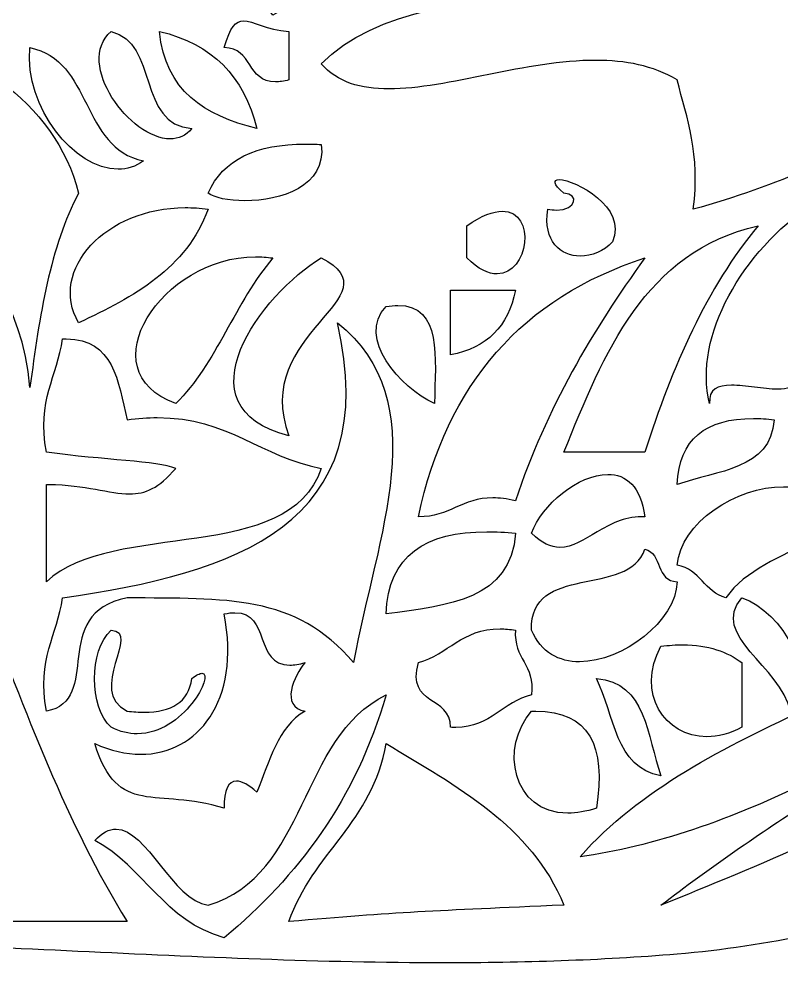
# Model space of a CAD drawing. Header units: centimetres. Extents: x -15.5 to 10, y -11.2 to 14.2.
# Drawn here: x -2.694 to -1.553, y -11.233 to -9.812 of the extents above; entities that cross this region are included whole.
import ezdxf

# ---------------------------------------------------------------- set-up
doc = ezdxf.new("R2010")
doc.units = ezdxf.units.CM
doc.header["$MEASUREMENT"] = 0
doc.layers.add('Capa 1', color=7, linetype='Continuous')

msp = doc.modelspace()

# ---------------------------------------------------------------- linework, layer by layer
at = {"layer": 'Capa 1', "color": 250}
for points, knots in [([(-3.66803, -11.23293), (-3.81137, -11.13662), (-4.10283, -11.0735), (-4.35899, -11.0735), (-4.35899, -11.0735), (-4.42449, -11.0735), (-4.48775, -11.07767), (-4.5456, -11.08642), (-4.5456, -11.08642), (-4.5456, -11.08642), (-4.5456, -11.00531), (-4.5456, -11.00531), (-4.5456, -11.00531), (-4.42326, -11.02715), (-4.2836, -11.05925), (-4.15656, -11.05925), (-4.15656, -11.05925), (-4.10374, -11.05925), (-4.05313, -11.05372), (-4.00681, -11.03957), (-4.00681, -11.03957), (-4.16079, -11.02115), (-4.36717, -10.79795), (-4.50306, -10.79795), (-4.50306, -10.79795), (-4.51815, -10.79795), (-4.53241, -10.80074), (-4.5456, -10.80688), (-4.5456, -10.80688), (-4.5456, -10.80688), (-4.5456, -10.73837), (-4.5456, -10.73837), (-4.5456, -10.73837), (-4.43123, -10.64425), (-4.27368, -10.57581), (-4.22429, -10.43505), (-4.22429, -10.43505), (-4.26398, -10.41917), (-4.30557, -10.41187), (-4.34748, -10.41187), (-4.34748, -10.41187), (-4.41448, -10.41187), (-4.48239, -10.43036), (-4.5456, -10.46123), (-4.5456, -10.46123), (-4.5456, -10.46123), (-4.5456, -10.36167), (-4.5456, -10.36167), (-4.5456, -10.36167), (-4.49353, -10.39413), (-4.43363, -10.4099), (-4.36939, -10.41092), (-4.36939, -10.41092), (-4.36727, -10.41095), (-4.36516, -10.41095), (-4.36308, -10.41095), (-4.36308, -10.41095), (-4.14188, -10.41099), (-4.01616, -10.22917), (-3.99633, -10.04738), (-3.99633, -10.04738), (-3.976, -9.86577), (-4.06173, -9.68384), (-4.26303, -9.68384), (-4.26303, -9.68384), (-4.27382, -9.68384), (-4.28525, -9.68448), (-4.29668, -9.68543), (-4.29668, -9.68543), (-4.38953, -9.69432), (-4.46341, -9.78502), (-4.5456, -9.86838), (-4.5456, -9.86838), (-4.5456, -9.86838), (-4.5456, -9.78601), (-4.5456, -9.78601), (-4.5456, -9.78601), (-4.54239, -9.77761), (-4.54003, -9.76833), (-4.53862, -9.75814), (-4.53862, -9.75814), (-4.54084, -9.75676), (-4.54317, -9.75553), (-4.5456, -9.75443), (-4.5456, -9.75443), (-4.5456, -9.75443), (-4.5456, -9.67587), (-4.5456, -9.67587), (-4.5456, -9.67587), (-4.49974, -9.65823), (-4.47685, -9.61766), (-4.46591, -9.56478), (-4.46591, -9.56478), (-4.47318, -9.56651), (-4.47946, -9.56729), (-4.48496, -9.56729), (-4.48496, -9.56729), (-4.50792, -9.56728), (-4.51735, -9.55395), (-4.52655, -9.54065), (-4.52655, -9.54065), (-4.53212, -9.53285), (-4.5376, -9.52509), (-4.5456, -9.51994), (-4.5456, -9.51994), (-4.5456, -9.51994), (-4.5456, -9.41965), (-4.5456, -9.41965), (-4.5456, -9.41965), (-4.42749, -9.28337), (-4.33852, -9.11538), (-4.27255, -8.93645), (-4.27255, -8.93645), (-4.26352, -8.91197), (-4.25389, -8.88646), (-4.24454, -8.86056), (-4.24454, -8.86056), (-4.24454, -8.86056), (-4.21272, -8.86056), (-4.21272, -8.86056), (-4.21272, -8.86056), (-4.22475, -8.88565), (-4.23015, -8.9174), (-4.22429, -8.96058), (-4.22429, -8.96058), (-4.19786, -8.96986), (-4.1821, -8.97402), (-4.17039, -8.97402), (-4.17039, -8.97402), (-4.14841, -8.97402), (-4.14058, -8.95941), (-4.10333, -8.93645), (-4.10333, -8.93645), (-4.10491, -8.90198), (-4.11578, -8.87669), (-4.13578, -8.86056), (-4.13578, -8.86056), (-4.13578, -8.86056), (-4.03083, -8.86056), (-4.03083, -8.86056), (-4.03083, -8.86056), (-4.03086, -8.86162), (-4.03094, -8.86268), (-4.03094, -8.86374), (-4.03094, -8.86374), (-4.02451, -8.86466), (-4.01838, -8.86508), (-4.01245, -8.86508), (-4.01245, -8.86508), (-4.00119, -8.86508), (-3.99083, -8.86349), (-3.98127, -8.86056), (-3.98127, -8.86056), (-3.98127, -8.86056), (-3.8574, -8.86056), (-3.8574, -8.86056), (-3.8574, -8.86056), (-3.92083, -9.01709), (-3.88132, -9.27663), (-4.03094, -9.34729), (-4.03094, -9.34729), (-3.76946, -9.31007), (-3.64232, -9.13901), (-3.62217, -8.86056), (-3.62217, -8.86056), (-3.62217, -8.86056), (-3.58202, -8.86056), (-3.58202, -8.86056), (-3.58202, -8.86056), (-3.59416, -8.95553), (-3.60616, -9.0498), (-3.6439, -9.10536), (-3.6439, -9.10536), (-3.5005, -9.0783), (-3.42096, -8.98739), (-3.37725, -8.86056), (-3.37725, -8.86056), (-3.37725, -8.86056), (-3.34126, -8.86056), (-3.34126, -8.86056), (-3.34126, -8.86056), (-3.35459, -8.92145), (-3.37161, -8.9761), (-3.4023, -9.00884), (-3.4023, -9.00884), (-3.30027, -8.98421), (-3.22319, -8.93479), (-3.17087, -8.86056), (-3.17087, -8.86056), (-3.17087, -8.86056), (-3.08956, -8.86056), (-3.08956, -8.86056), (-3.08956, -8.86056), (-3.09369, -8.91468), (-3.09482, -8.96573), (-3.06384, -8.98471), (-3.06384, -8.98471), (-3.05364, -8.96869), (-3.03805, -8.91394), (-3.03364, -8.86056), (-3.03364, -8.86056), (-3.03364, -8.86056), (-2.9646, -8.86056), (-2.9646, -8.86056), (-2.9646, -8.86056), (-2.9657, -8.92735), (-2.97392, -8.99395), (-2.99113, -9.0571), (-2.99113, -9.0571), (-2.97173, -9.06073), (-2.95441, -9.06232), (-2.93864, -9.06232), (-2.93864, -9.06232), (-2.8497, -9.06232), (-2.8121, -9.01113), (-2.74952, -8.98471), (-2.74952, -8.98471), (-2.75904, -8.94294), (-2.76899, -8.90159), (-2.77926, -8.86056), (-2.77926, -8.86056), (-2.77926, -8.86056), (-2.64477, -8.86056), (-2.64477, -8.86056), (-2.64477, -8.86056), (-2.61246, -8.90159), (-2.56247, -8.92015), (-2.51153, -8.92015), (-2.51153, -8.92015), (-2.4567, -8.92015), (-2.40076, -8.89867), (-2.36453, -8.86056), (-2.36453, -8.86056), (-2.36453, -8.86056), (-2.26624, -8.86056), (-2.26624, -8.86056), (-2.26624, -8.86056), (-2.26769, -8.91959), (-2.2727, -8.98217), (-2.2177, -8.98471), (-2.2177, -8.98471), (-2.21791, -8.94015), (-2.21143, -8.88868), (-2.22808, -8.86056), (-2.22808, -8.86056), (-2.22808, -8.86056), (-2.19773, -8.86056), (-2.19773, -8.86056), (-2.19773, -8.86056), (-2.15836, -8.92615), (-2.10259, -8.96813), (-2.03059, -8.96813), (-2.03059, -8.96813), (-2.01326, -8.96813), (-1.995, -8.96569), (-1.97577, -8.96058), (-1.97577, -8.96058), (-2.0006, -8.92869), (-2.02202, -8.89528), (-2.04019, -8.86056), (-2.04019, -8.86056), (-2.04019, -8.86056), (-2.00705, -8.86056), (-2.00705, -8.86056), (-2.00705, -8.86056), (-1.9545, -8.97388), (-1.86747, -9.06006), (-1.76668, -9.0601), (-1.76668, -9.0601), (-1.75598, -9.0601), (-1.74512, -9.05911), (-1.73415, -9.0571), (-1.73415, -9.0571), (-1.77623, -9.00947), (-1.79388, -8.9374), (-1.80682, -8.86056), (-1.80682, -8.86056), (-1.80682, -8.86056), (-1.76978, -8.86056), (-1.76978, -8.86056), (-1.76978, -8.86056), (-1.75747, -9.04027), (-1.66328, -9.19556), (-1.50936, -9.26372), (-1.50936, -9.26372), (-1.50936, -9.26372), (-1.50936, -9.29014), (-1.50936, -9.29014), (-1.50936, -9.29014), (-1.6897, -9.1889), (-1.88592, -9.00722), (-2.12447, -9.00722), (-2.12447, -9.00722), (-2.19216, -9.00722), (-2.26325, -9.02186), (-2.33835, -9.0571), (-2.33835, -9.0571), (-2.17579, -9.31078), (-2.45805, -9.62161), (-2.31422, -9.80672), (-2.31422, -9.80672), (-2.20531, -9.73655), (-2.07419, -9.8064), (-2.00022, -9.73401), (-2.00022, -9.73401), (-1.9799, -9.59018), (-2.10309, -9.6432), (-2.145, -9.61304), (-2.145, -9.61304), (-2.14119, -9.61315), (-2.13731, -9.61322), (-2.13339, -9.61322), (-2.13339, -9.61322), (-2.06558, -9.61322), (-1.98537, -9.59551), (-1.90401, -9.5778), (-1.90401, -9.5778), (-1.8229, -9.56019), (-1.74075, -9.54256), (-1.6685, -9.54256), (-1.6685, -9.54256), (-1.60546, -9.54256), (-1.55, -9.55596), (-1.50936, -9.59452), (-1.50936, -9.59452), (-1.50936, -9.59452), (-1.50936, -9.63946), (-1.50936, -9.63946), (-1.50936, -9.63946), (-1.64874, -9.82411), (-2.08132, -9.71556), (-2.24183, -9.87911), (-2.24183, -9.87911), (-2.21777, -9.90719), (-2.18257, -9.91675), (-2.14083, -9.91675), (-2.14083, -9.91675), (-2.09666, -9.91675), (-2.04516, -9.90606), (-1.99164, -9.8953), (-1.99164, -9.8953), (-1.93862, -9.8845), (-1.88338, -9.87403), (-1.83131, -9.87403), (-1.83131, -9.87403), (-1.78749, -9.87403), (-1.7459, -9.88165), (-1.71002, -9.90324), (-1.71002, -9.90324), (-1.69542, -9.96134), (-1.6751, -10.01341), (-1.68589, -10.09659), (-1.68589, -10.09659), (-1.62334, -10.0797), (-1.56616, -10.05761), (-1.50936, -10.035), (-1.50936, -10.035), (-1.50936, -10.035), (-1.50936, -10.08993), (-1.50936, -10.08993), (-1.50936, -10.08993), (-1.61099, -10.15826), (-1.68677, -10.28551), (-1.66144, -10.38679), (-1.66144, -10.38679), (-1.66331, -10.36488), (-1.64889, -10.35931), (-1.62888, -10.35931), (-1.62888, -10.35931), (-1.6184, -10.35931), (-1.60645, -10.36082), (-1.59445, -10.36234), (-1.59445, -10.36234), (-1.58246, -10.36382), (-1.5705, -10.36534), (-1.55999, -10.36534), (-1.55999, -10.36534), (-1.55271, -10.36534), (-1.54612, -10.3646), (-1.54079, -10.36266), (-1.54079, -10.36266), (-1.5379, -10.31016), (-1.52566, -10.26702), (-1.50936, -10.22793), (-1.50936, -10.22793), (-1.50936, -10.22793), (-1.50936, -10.51862), (-1.50936, -10.51862), (-1.50936, -10.51862), (-1.52213, -10.51336), (-1.53638, -10.51093), (-1.55127, -10.51093), (-1.55127, -10.51093), (-1.62112, -10.51093), (-1.70494, -10.56459), (-1.71002, -10.62841), (-1.71002, -10.62841), (-1.67541, -10.63444), (-1.66906, -10.66841), (-1.63731, -10.67698), (-1.63731, -10.67698), (-1.60789, -10.63461), (-1.55367, -10.61719), (-1.50936, -10.58978), (-1.50936, -10.58978), (-1.50936, -10.58978), (-1.50936, -10.65843), (-1.50936, -10.65843), (-1.50936, -10.65843), (-1.51783, -10.66665), (-1.52721, -10.67391), (-1.54079, -10.67698), (-1.54079, -10.67698), (-1.53846, -10.71018), (-1.52831, -10.73551), (-1.50936, -10.75202), (-1.50936, -10.75202), (-1.50936, -10.75202), (-1.50936, -10.83909), (-1.50936, -10.83909), (-1.50936, -10.83909), (-1.63875, -10.8998), (-1.76594, -10.96277), (-1.85512, -11.0637), (-1.85512, -11.0637), (-1.74741, -11.04969), (-1.62655, -11.00729), (-1.50936, -10.94929), (-1.50936, -10.94929), (-1.50936, -10.94929), (-1.50936, -10.97896), (-1.50936, -10.97896), (-1.50936, -10.97896), (-1.58668, -11.02895), (-1.66215, -11.08081), (-1.73415, -11.13609), (-1.73415, -11.13609), (-1.66229, -11.1072), (-1.58577, -11.07569), (-1.50936, -11.04144), (-1.50936, -11.04144), (-1.50936, -11.04144), (-1.50936, -11.17948), (-1.50936, -11.17948), (-1.50936, -11.17948), (-1.5755, -11.19264), (-1.64232, -11.20319), (-1.71002, -11.2088), (-1.71002, -11.2088), (-1.82464, -11.21825), (-1.94127, -11.22178), (-2.0585, -11.22178), (-2.0585, -11.22178), (-2.24095, -11.22178), (-2.42496, -11.21317), (-2.60569, -11.20467), (-2.60569, -11.20467), (-2.78652, -11.19599), (-2.96415, -11.18728), (-3.13366, -11.18728), (-3.13366, -11.18728), (-3.32429, -11.18728), (-3.50471, -11.19832), (-3.66803, -11.23293), (-3.66803, -11.23293), (-3.66803, -11.23293), (-3.66803, -11.23293), (-3.66803, -11.23293)], [0, 0, 0, 0, 0.008547, 0.008547, 0.008547, 0.008547, 0.017094, 0.017094, 0.017094, 0.017094, 0.025641, 0.025641, 0.025641, 0.025641, 0.034188, 0.034188, 0.034188, 0.034188, 0.042735, 0.042735, 0.042735, 0.042735, 0.0512821, 0.0512821, 0.0512821, 0.0512821, 0.0598291, 0.0598291, 0.0598291, 0.0598291, 0.0683761, 0.0683761, 0.0683761, 0.0683761, 0.0769231, 0.0769231, 0.0769231, 0.0769231, 0.0854701, 0.0854701, 0.0854701, 0.0854701, 0.0940171, 0.0940171, 0.0940171, 0.0940171, 0.1025641, 0.1025641, 0.1025641, 0.1025641, 0.1111111, 0.1111111, 0.1111111, 0.1111111, 0.1196581, 0.1196581, 0.1196581, 0.1196581, 0.1282051, 0.1282051, 0.1282051, 0.1282051, 0.1367521, 0.1367521, 0.1367521, 0.1367521, 0.1452991, 0.1452991, 0.1452991, 0.1452991, 0.1538462, 0.1538462, 0.1538462, 0.1538462, 0.1623932, 0.1623932, 0.1623932, 0.1623932, 0.1709402, 0.1709402, 0.1709402, 0.1709402, 0.1794872, 0.1794872, 0.1794872, 0.1794872, 0.1880342, 0.1880342, 0.1880342, 0.1880342, 0.1965812, 0.1965812, 0.1965812, 0.1965812, 0.2051282, 0.2051282, 0.2051282, 0.2051282, 0.2136752, 0.2136752, 0.2136752, 0.2136752, 0.2222222, 0.2222222, 0.2222222, 0.2222222, 0.2307692, 0.2307692, 0.2307692, 0.2307692, 0.2393162, 0.2393162, 0.2393162, 0.2393162, 0.2478632, 0.2478632, 0.2478632, 0.2478632, 0.2564103, 0.2564103, 0.2564103, 0.2564103, 0.2649573, 0.2649573, 0.2649573, 0.2649573, 0.2735043, 0.2735043, 0.2735043, 0.2735043, 0.2820513, 0.2820513, 0.2820513, 0.2820513, 0.2905983, 0.2905983, 0.2905983, 0.2905983, 0.2991453, 0.2991453, 0.2991453, 0.2991453, 0.3076923, 0.3076923, 0.3076923, 0.3076923, 0.3162393, 0.3162393, 0.3162393, 0.3162393, 0.3247863, 0.3247863, 0.3247863, 0.3247863, 0.3333333, 0.3333333, 0.3333333, 0.3333333, 0.3418803, 0.3418803, 0.3418803, 0.3418803, 0.3504274, 0.3504274, 0.3504274, 0.3504274, 0.3589744, 0.3589744, 0.3589744, 0.3589744, 0.3675214, 0.3675214, 0.3675214, 0.3675214, 0.3760684, 0.3760684, 0.3760684, 0.3760684, 0.3846154, 0.3846154, 0.3846154, 0.3846154, 0.3931624, 0.3931624, 0.3931624, 0.3931624, 0.4017094, 0.4017094, 0.4017094, 0.4017094, 0.4102564, 0.4102564, 0.4102564, 0.4102564, 0.4188034, 0.4188034, 0.4188034, 0.4188034, 0.4273504, 0.4273504, 0.4273504, 0.4273504, 0.4358974, 0.4358974, 0.4358974, 0.4358974, 0.4444444, 0.4444444, 0.4444444, 0.4444444, 0.4529915, 0.4529915, 0.4529915, 0.4529915, 0.4615385, 0.4615385, 0.4615385, 0.4615385, 0.4700855, 0.4700855, 0.4700855, 0.4700855, 0.4786325, 0.4786325, 0.4786325, 0.4786325, 0.4871795, 0.4871795, 0.4871795, 0.4871795, 0.4957265, 0.4957265, 0.4957265, 0.4957265, 0.5042735, 0.5042735, 0.5042735, 0.5042735, 0.5128205, 0.5128205, 0.5128205, 0.5128205, 0.5213675, 0.5213675, 0.5213675, 0.5213675, 0.5299145, 0.5299145, 0.5299145, 0.5299145, 0.5384615, 0.5384615, 0.5384615, 0.5384615, 0.5470085, 0.5470085, 0.5470085, 0.5470085, 0.5555556, 0.5555556, 0.5555556, 0.5555556, 0.5641026, 0.5641026, 0.5641026, 0.5641026, 0.5726496, 0.5726496, 0.5726496, 0.5726496, 0.5811966, 0.5811966, 0.5811966, 0.5811966, 0.5897436, 0.5897436, 0.5897436, 0.5897436, 0.5982906, 0.5982906, 0.5982906, 0.5982906, 0.6068376, 0.6068376, 0.6068376, 0.6068376, 0.6153846, 0.6153846, 0.6153846, 0.6153846, 0.6239316, 0.6239316, 0.6239316, 0.6239316, 0.6324786, 0.6324786, 0.6324786, 0.6324786, 0.6410256, 0.6410256, 0.6410256, 0.6410256, 0.6495726, 0.6495726, 0.6495726, 0.6495726, 0.6581197, 0.6581197, 0.6581197, 0.6581197, 0.6666667, 0.6666667, 0.6666667, 0.6666667, 0.6752137, 0.6752137, 0.6752137, 0.6752137, 0.6837607, 0.6837607, 0.6837607, 0.6837607, 0.6923077, 0.6923077, 0.6923077, 0.6923077, 0.7008547, 0.7008547, 0.7008547, 0.7008547, 0.7094017, 0.7094017, 0.7094017, 0.7094017, 0.7179487, 0.7179487, 0.7179487, 0.7179487, 0.7264957, 0.7264957, 0.7264957, 0.7264957, 0.7350427, 0.7350427, 0.7350427, 0.7350427, 0.7435897, 0.7435897, 0.7435897, 0.7435897, 0.7521368, 0.7521368, 0.7521368, 0.7521368, 0.7606838, 0.7606838, 0.7606838, 0.7606838, 0.7692308, 0.7692308, 0.7692308, 0.7692308, 0.7777778, 0.7777778, 0.7777778, 0.7777778, 0.7863248, 0.7863248, 0.7863248, 0.7863248, 0.7948718, 0.7948718, 0.7948718, 0.7948718, 0.8034188, 0.8034188, 0.8034188, 0.8034188, 0.8119658, 0.8119658, 0.8119658, 0.8119658, 0.8205128, 0.8205128, 0.8205128, 0.8205128, 0.8290598, 0.8290598, 0.8290598, 0.8290598, 0.8376068, 0.8376068, 0.8376068, 0.8376068, 0.8461538, 0.8461538, 0.8461538, 0.8461538, 0.8547009, 0.8547009, 0.8547009, 0.8547009, 0.8632479, 0.8632479, 0.8632479, 0.8632479, 0.8717949, 0.8717949, 0.8717949, 0.8717949, 0.8803419, 0.8803419, 0.8803419, 0.8803419, 0.8888889, 0.8888889, 0.8888889, 0.8888889, 0.8974359, 0.8974359, 0.8974359, 0.8974359, 0.9059829, 0.9059829, 0.9059829, 0.9059829, 0.9145299, 0.9145299, 0.9145299, 0.9145299, 0.9230769, 0.9230769, 0.9230769, 0.9230769, 0.9316239, 0.9316239, 0.9316239, 0.9316239, 0.9401709, 0.9401709, 0.9401709, 0.9401709, 0.9487179, 0.9487179, 0.9487179, 0.9487179, 0.957265, 0.957265, 0.957265, 0.957265, 0.965812, 0.965812, 0.965812, 0.965812, 0.974359, 0.974359, 0.974359, 0.974359, 0.982906, 0.982906, 0.982906, 0.982906, 0.991453, 0.991453, 0.991453, 0.991453, 1, 1, 1, 1]), ([(-2.35804, -9.81497), (-2.36947, -9.81497), (-2.37772, -9.82386), (-2.38693, -9.85498), (-2.38693, -9.85498), (-2.34442, -9.85526), (-2.35289, -9.90627), (-2.31038, -9.90627), (-2.31038, -9.90627), (-2.30462, -9.90627), (-2.29796, -9.90535), (-2.29009, -9.90324), (-2.29009, -9.90324), (-2.29009, -9.87911), (-2.29009, -9.85498), (-2.29009, -9.83085), (-2.29009, -9.83085), (-2.32406, -9.82894), (-2.34375, -9.81497), (-2.35804, -9.81497), (-2.35804, -9.81497), (-2.35804, -9.81497), (-2.35804, -9.81497), (-2.35804, -9.81497)], [0, 0, 0, 0, 0.1666667, 0.1666667, 0.1666667, 0.1666667, 0.3333333, 0.3333333, 0.3333333, 0.3333333, 0.5, 0.5, 0.5, 0.5, 0.6666667, 0.6666667, 0.6666667, 0.6666667, 0.8333333, 0.8333333, 0.8333333, 0.8333333, 1, 1, 1, 1]), ([(-2.9089, -9.84291), (-2.98701, -9.84291), (-3.06257, -9.87593), (-3.1121, -9.95181), (-3.1121, -9.95181), (-2.92732, -10.04865), (-2.70094, -10.10485), (-2.67713, -10.36266), (-2.67713, -10.36266), (-2.66315, -10.25566), (-2.64665, -10.15152), (-2.60442, -10.07246), (-2.60442, -10.07246), (-2.63903, -9.9353), (-2.77746, -9.84291), (-2.9089, -9.84291), (-2.9089, -9.84291), (-2.9089, -9.84291), (-2.9089, -9.84291), (-2.9089, -9.84291)], [0, 0, 0, 0, 0.2, 0.2, 0.2, 0.2, 0.4, 0.4, 0.4, 0.4, 0.6, 0.6, 0.6, 0.6, 0.8, 0.8, 0.8, 0.8, 1, 1, 1, 1]), ([(-2.55584, -9.83085), (-2.61069, -9.87935), (-2.52734, -9.9914), (-2.46751, -9.99143), (-2.46751, -9.99143), (-2.45529, -9.99143), (-2.44408, -9.98674), (-2.43519, -9.97594), (-2.43519, -9.97594), (-2.51774, -9.96991), (-2.4844, -9.84767), (-2.55584, -9.83085), (-2.55584, -9.83085), (-2.55584, -9.83085), (-2.55584, -9.83085), (-2.55584, -9.83085)], [0, 0, 0, 0, 0.25, 0.25, 0.25, 0.25, 0.5, 0.5, 0.5, 0.5, 0.75, 0.75, 0.75, 0.75, 1, 1, 1, 1]), ([(-2.48345, -9.83085), (-2.47551, -9.91943), (-2.41582, -9.95658), (-2.33835, -9.97594), (-2.33835, -9.97594), (-2.35709, -9.89752), (-2.40535, -9.84926), (-2.48345, -9.83085), (-2.48345, -9.83085), (-2.48345, -9.83085), (-2.48345, -9.83085), (-2.48345, -9.83085)], [0, 0, 0, 0, 0.3333333, 0.3333333, 0.3333333, 0.3333333, 0.6666667, 0.6666667, 0.6666667, 0.6666667, 1, 1, 1, 1]), ([(-2.67712, -9.85498), (-2.6858, -9.94476), (-2.61045, -10.03673), (-2.54554, -10.03673), (-2.54554, -10.03673), (-2.53217, -10.03673), (-2.51922, -10.03281), (-2.50758, -10.0242), (-2.50758, -10.0242), (-2.60124, -10.00484), (-2.58346, -9.87434), (-2.67713, -9.85498), (-2.67713, -9.85498), (-2.67713, -9.85498), (-2.67712, -9.85498), (-2.67712, -9.85498)], [0, 0, 0, 0, 0.25, 0.25, 0.25, 0.25, 0.5, 0.5, 0.5, 0.5, 0.75, 0.75, 0.75, 0.75, 1, 1, 1, 1]), ([(-2.26533, -9.99912), (-2.33866, -9.99912), (-2.38884, -10.02166), (-2.41106, -10.07246), (-2.41106, -10.07246), (-2.40202, -10.07931), (-2.38058, -10.08379), (-2.35589, -10.08379), (-2.35589, -10.08379), (-2.30258, -10.08379), (-2.23404, -10.0629), (-2.24183, -9.99976), (-2.24183, -9.99976), (-2.24977, -9.99912), (-2.25771, -9.99912), (-2.26533, -9.99912), (-2.26533, -9.99912), (-2.26533, -9.99912), (-2.26533, -9.99912), (-2.26533, -9.99912)], [0, 0, 0, 0, 0.2, 0.2, 0.2, 0.2, 0.4, 0.4, 0.4, 0.4, 0.6, 0.6, 0.6, 0.6, 0.8, 0.8, 0.8, 0.8, 1, 1, 1, 1]), ([(-1.90338, -10.09659), (-1.91043, -10.14447), (-1.88419, -10.16648), (-1.8548, -10.16648), (-1.8548, -10.16648), (-1.83783, -10.16648), (-1.81981, -10.15914), (-1.80654, -10.14517), (-1.80654, -10.14517), (-1.78389, -10.09303), (-1.8627, -10.05228), (-1.88616, -10.05228), (-1.88616, -10.05228), (-1.89526, -10.05228), (-1.89604, -10.05842), (-1.87925, -10.07246), (-1.87925, -10.07246), (-1.85653, -10.07387), (-1.85921, -10.09765), (-1.89093, -10.09765), (-1.89093, -10.09765), (-1.89466, -10.09765), (-1.89883, -10.09733), (-1.90338, -10.09659), (-1.90338, -10.09659), (-1.90338, -10.09659), (-1.90338, -10.09659), (-1.90338, -10.09659)], [0, 0, 0, 0, 0.1428571, 0.1428571, 0.1428571, 0.1428571, 0.2857143, 0.2857143, 0.2857143, 0.2857143, 0.4285714, 0.4285714, 0.4285714, 0.4285714, 0.5714286, 0.5714286, 0.5714286, 0.5714286, 0.7142857, 0.7142857, 0.7142857, 0.7142857, 0.8571429, 0.8571429, 0.8571429, 0.8571429, 1, 1, 1, 1]), ([(-2.44535, -10.09405), (-2.56314, -10.09405), (-2.65014, -10.18676), (-2.60442, -10.26614), (-2.60442, -10.26614), (-2.52186, -10.2274), (-2.44345, -10.18518), (-2.41106, -10.09659), (-2.41106, -10.09659), (-2.42281, -10.09469), (-2.43424, -10.09405), (-2.44535, -10.09405), (-2.44535, -10.09405), (-2.44535, -10.09405), (-2.44535, -10.09405), (-2.44535, -10.09405)], [0, 0, 0, 0, 0.25, 0.25, 0.25, 0.25, 0.5, 0.5, 0.5, 0.5, 0.75, 0.75, 0.75, 0.75, 1, 1, 1, 1]), ([(-1.97132, -10.09945), (-1.98465, -10.09945), (-2.00212, -10.1058), (-2.02435, -10.12104), (-2.02435, -10.12104), (-2.02434, -10.13692), (-2.02435, -10.15311), (-2.02435, -10.1693), (-2.02435, -10.1693), (-2.00716, -10.18638), (-1.99189, -10.19311), (-1.97916, -10.19311), (-1.97916, -10.19311), (-1.95544, -10.19311), (-1.94046, -10.16979), (-1.93799, -10.14644), (-1.93799, -10.14644), (-1.93545, -10.12295), (-1.94529, -10.09945), (-1.97132, -10.09945), (-1.97132, -10.09945), (-1.97132, -10.09945), (-1.97132, -10.09945), (-1.97132, -10.09945)], [0, 0, 0, 0, 0.1666667, 0.1666667, 0.1666667, 0.1666667, 0.3333333, 0.3333333, 0.3333333, 0.3333333, 0.5, 0.5, 0.5, 0.5, 0.6666667, 0.6666667, 0.6666667, 0.6666667, 0.8333333, 0.8333333, 0.8333333, 0.8333333, 1, 1, 1, 1]), ([(-1.58905, -10.12104), (-1.75892, -10.16073), (-1.81892, -10.31027), (-1.87925, -10.4595), (-1.87925, -10.4595), (-1.83893, -10.4595), (-1.7986, -10.4595), (-1.75828, -10.4595), (-1.75828, -10.4595), (-1.71732, -10.33123), (-1.66557, -10.21375), (-1.58905, -10.12104), (-1.58905, -10.12104), (-1.58905, -10.12104), (-1.58905, -10.12104), (-1.58905, -10.12104)], [0, 0, 0, 0, 0.25, 0.25, 0.25, 0.25, 0.5, 0.5, 0.5, 0.5, 0.75, 0.75, 0.75, 0.75, 1, 1, 1, 1]), ([(-2.34026, -10.1674), (-2.47964, -10.1674), (-2.59267, -10.33789), (-2.45932, -10.38679), (-2.45932, -10.38679), (-2.39836, -10.3271), (-2.3701, -10.23439), (-2.31422, -10.1693), (-2.31422, -10.1693), (-2.32311, -10.16803), (-2.33169, -10.1674), (-2.34026, -10.1674), (-2.34026, -10.1674), (-2.34026, -10.1674), (-2.34026, -10.1674), (-2.34026, -10.1674)], [0, 0, 0, 0, 0.25, 0.25, 0.25, 0.25, 0.5, 0.5, 0.5, 0.5, 0.75, 0.75, 0.75, 0.75, 1, 1, 1, 1]), ([(-2.24183, -10.1693), (-2.33073, -10.22232), (-2.45837, -10.3925), (-2.29009, -10.43505), (-2.29009, -10.43505), (-2.34882, -10.28106), (-2.12722, -10.2274), (-2.24183, -10.1693), (-2.24183, -10.1693), (-2.24183, -10.1693), (-2.24183, -10.1693), (-2.24183, -10.1693)], [0, 0, 0, 0, 0.3333333, 0.3333333, 0.3333333, 0.3333333, 0.6666667, 0.6666667, 0.6666667, 0.6666667, 1, 1, 1, 1]), ([(-1.75828, -10.1693), (-1.94084, -10.22836), (-2.05419, -10.35694), (-2.09674, -10.55601), (-2.09674, -10.55601), (-2.07324, -10.55601), (-2.05673, -10.54903), (-2.04054, -10.54173), (-2.04054, -10.54173), (-2.02449, -10.5346), (-2.00844, -10.52762), (-1.98533, -10.52762), (-1.98533, -10.52762), (-1.97552, -10.52762), (-1.96448, -10.52885), (-1.95164, -10.53189), (-1.95164, -10.53189), (-1.90528, -10.39314), (-1.83607, -10.27693), (-1.75828, -10.1693), (-1.75828, -10.1693), (-1.75828, -10.1693), (-1.75828, -10.1693), (-1.75828, -10.1693)], [0, 0, 0, 0, 0.1666667, 0.1666667, 0.1666667, 0.1666667, 0.3333333, 0.3333333, 0.3333333, 0.3333333, 0.5, 0.5, 0.5, 0.5, 0.6666667, 0.6666667, 0.6666667, 0.6666667, 0.8333333, 0.8333333, 0.8333333, 0.8333333, 1, 1, 1, 1]), ([(-2.04848, -10.21756), (-2.04848, -10.24995), (-2.04848, -10.28201), (-2.04848, -10.31408), (-2.04848, -10.31408), (-1.9945, -10.3036), (-1.96212, -10.27154), (-1.95164, -10.21756), (-1.95164, -10.21756), (-1.98402, -10.21756), (-2.01609, -10.21756), (-2.04848, -10.21756), (-2.04848, -10.21756), (-2.04848, -10.21756), (-2.04848, -10.21756), (-2.04848, -10.21756)], [0, 0, 0, 0, 0.25, 0.25, 0.25, 0.25, 0.5, 0.5, 0.5, 0.5, 0.75, 0.75, 0.75, 0.75, 1, 1, 1, 1]), ([(-2.12753, -10.2401), (-2.13292, -10.2401), (-2.13865, -10.24074), (-2.145, -10.24169), (-2.145, -10.24169), (-2.18976, -10.28931), (-2.12404, -10.36266), (-2.07261, -10.38679), (-2.07261, -10.38679), (-2.07165, -10.31884), (-2.06054, -10.2401), (-2.12753, -10.2401), (-2.12753, -10.2401), (-2.12753, -10.2401), (-2.12753, -10.2401), (-2.12753, -10.2401)], [0, 0, 0, 0, 0.25, 0.25, 0.25, 0.25, 0.5, 0.5, 0.5, 0.5, 0.75, 0.75, 0.75, 0.75, 1, 1, 1, 1]), ([(-2.2177, -10.26614), (-2.14753, -10.5684), (-2.37042, -10.64015), (-2.62855, -10.67698), (-2.62855, -10.67698), (-2.63617, -10.7335), (-2.66697, -10.76779), (-2.65268, -10.84621), (-2.65268, -10.84621), (-2.56759, -10.83097), (-2.64982, -10.70048), (-2.53203, -10.67698), (-2.53203, -10.67698), (-2.38376, -10.67857), (-2.2812, -10.67095), (-2.19357, -10.77382), (-2.19357, -10.77382), (-2.15928, -10.58491), (-2.06975, -10.38298), (-2.2177, -10.26614), (-2.2177, -10.26614), (-2.2177, -10.26614), (-2.2177, -10.26614), (-2.2177, -10.26614)], [0, 0, 0, 0, 0.1666667, 0.1666667, 0.1666667, 0.1666667, 0.3333333, 0.3333333, 0.3333333, 0.3333333, 0.5, 0.5, 0.5, 0.5, 0.6666667, 0.6666667, 0.6666667, 0.6666667, 0.8333333, 0.8333333, 0.8333333, 0.8333333, 1, 1, 1, 1]), ([(-2.94414, -10.6754), (-2.74221, -10.6754), (-2.60315, -10.97893), (-2.82222, -11.16054), (-2.82222, -11.16054), (-2.72539, -11.16054), (-2.62855, -11.16054), (-2.53203, -11.16054), (-2.53203, -11.16054), (-2.62156, -11.01639), (-2.68443, -10.84558), (-2.74952, -10.67698), (-2.74952, -10.67698), (-3.09337, -10.63444), (-3.20672, -10.58904), (-3.16036, -10.29027), (-3.16036, -10.29027), (-3.29689, -10.4179), (-3.18449, -10.62555), (-3.16036, -10.79763), (-3.16036, -10.79763), (-3.08892, -10.71064), (-3.01272, -10.6754), (-2.94414, -10.6754), (-2.94414, -10.6754), (-2.94414, -10.6754), (-2.94414, -10.6754), (-2.94414, -10.6754)], [0, 0, 0, 0, 0.1428571, 0.1428571, 0.1428571, 0.1428571, 0.2857143, 0.2857143, 0.2857143, 0.2857143, 0.4285714, 0.4285714, 0.4285714, 0.4285714, 0.5714286, 0.5714286, 0.5714286, 0.5714286, 0.7142857, 0.7142857, 0.7142857, 0.7142857, 0.8571429, 0.8571429, 0.8571429, 0.8571429, 1, 1, 1, 1]), ([(-2.65268, -10.50776), (-2.65268, -10.55601), (-2.65268, -10.60428), (-2.65268, -10.65285), (-2.65268, -10.65285), (-2.55203, -10.56014), (-2.29041, -10.62841), (-2.24183, -10.48363), (-2.24183, -10.48363), (-2.332, -10.46676), (-2.37991, -10.40767), (-2.48694, -10.40767), (-2.48694, -10.40767), (-2.50088, -10.40767), (-2.51584, -10.4087), (-2.53203, -10.41092), (-2.53203, -10.41092), (-2.54533, -10.3537), (-2.55231, -10.29013), (-2.62283, -10.29013), (-2.62283, -10.29013), (-2.6247, -10.29013), (-2.62661, -10.29016), (-2.62855, -10.29027), (-2.62855, -10.29027), (-2.63617, -10.34678), (-2.66697, -10.38107), (-2.65268, -10.4595), (-2.65268, -10.4595), (-2.56664, -10.47124), (-2.48663, -10.47251), (-2.45932, -10.48363), (-2.45932, -10.48363), (-2.48457, -10.51333), (-2.50483, -10.52173), (-2.52815, -10.52173), (-2.52815, -10.52173), (-2.54321, -10.52173), (-2.55955, -10.51823), (-2.57934, -10.51474), (-2.57934, -10.51474), (-2.5987, -10.51125), (-2.62125, -10.50776), (-2.64919, -10.50776), (-2.64919, -10.50776), (-2.65046, -10.50776), (-2.65141, -10.50776), (-2.65268, -10.50776), (-2.65268, -10.50776), (-2.65268, -10.50776), (-2.65268, -10.50776), (-2.65268, -10.50776)], [0, 0, 0, 0, 0.0769231, 0.0769231, 0.0769231, 0.0769231, 0.1538462, 0.1538462, 0.1538462, 0.1538462, 0.2307692, 0.2307692, 0.2307692, 0.2307692, 0.3076923, 0.3076923, 0.3076923, 0.3076923, 0.3846154, 0.3846154, 0.3846154, 0.3846154, 0.4615385, 0.4615385, 0.4615385, 0.4615385, 0.5384615, 0.5384615, 0.5384615, 0.5384615, 0.6153846, 0.6153846, 0.6153846, 0.6153846, 0.6923077, 0.6923077, 0.6923077, 0.6923077, 0.7692308, 0.7692308, 0.7692308, 0.7692308, 0.8461538, 0.8461538, 0.8461538, 0.8461538, 0.9230769, 0.9230769, 0.9230769, 0.9230769, 1, 1, 1, 1]), ([(-1.59604, -10.40901), (-1.66715, -10.40901), (-1.70716, -10.43981), (-1.71002, -10.50776), (-1.71002, -10.50776), (-1.65065, -10.48648), (-1.57032, -10.48585), (-1.56492, -10.41092), (-1.56492, -10.41092), (-1.57604, -10.40965), (-1.58651, -10.40901), (-1.59604, -10.40901), (-1.59604, -10.40901), (-1.59604, -10.40901), (-1.59604, -10.40901), (-1.59604, -10.40901)], [0, 0, 0, 0, 0.25, 0.25, 0.25, 0.25, 0.5, 0.5, 0.5, 0.5, 0.75, 0.75, 0.75, 0.75, 1, 1, 1, 1]), ([(-1.81353, -10.49252), (-1.85734, -10.49252), (-1.9129, -10.53824), (-1.92751, -10.58046), (-1.92751, -10.58046), (-1.91216, -10.59595), (-1.89844, -10.60166), (-1.88528, -10.60166), (-1.88528, -10.60166), (-1.86662, -10.60166), (-1.84909, -10.59013), (-1.82972, -10.57856), (-1.82972, -10.57856), (-1.81063, -10.5672), (-1.78954, -10.55588), (-1.76336, -10.55588), (-1.76336, -10.55588), (-1.76167, -10.55587), (-1.76001, -10.55591), (-1.75828, -10.55601), (-1.75828, -10.55601), (-1.764, -10.50998), (-1.78654, -10.49252), (-1.81353, -10.49252), (-1.81353, -10.49252), (-1.81353, -10.49252), (-1.81353, -10.49252), (-1.81353, -10.49252)], [0, 0, 0, 0, 0.1428571, 0.1428571, 0.1428571, 0.1428571, 0.2857143, 0.2857143, 0.2857143, 0.2857143, 0.4285714, 0.4285714, 0.4285714, 0.4285714, 0.5714286, 0.5714286, 0.5714286, 0.5714286, 0.7142857, 0.7142857, 0.7142857, 0.7142857, 0.8571429, 0.8571429, 0.8571429, 0.8571429, 1, 1, 1, 1]), ([(-1.99418, -10.57824), (-2.0853, -10.57824), (-2.14182, -10.61317), (-2.145, -10.70111), (-2.145, -10.70111), (-2.0526, -10.68905), (-1.95767, -10.67921), (-1.95164, -10.58046), (-1.95164, -10.58046), (-1.96655, -10.57888), (-1.98085, -10.57824), (-1.99418, -10.57824), (-1.99418, -10.57824), (-1.99418, -10.57824), (-1.99418, -10.57824), (-1.99418, -10.57824)], [0, 0, 0, 0, 0.25, 0.25, 0.25, 0.25, 0.5, 0.5, 0.5, 0.5, 0.75, 0.75, 0.75, 0.75, 1, 1, 1, 1]), ([(-1.75828, -10.60428), (-1.7824, -10.67698), (-1.93132, -10.6246), (-1.92751, -10.72524), (-1.92751, -10.72524), (-1.91336, -10.75893), (-1.8862, -10.77252), (-1.85575, -10.77252), (-1.85575, -10.77252), (-1.79122, -10.77252), (-1.71196, -10.71173), (-1.71002, -10.65285), (-1.71002, -10.65285), (-1.74177, -10.65254), (-1.73193, -10.61031), (-1.75828, -10.60428), (-1.75828, -10.60428), (-1.75828, -10.60428), (-1.75828, -10.60428), (-1.75828, -10.60428)], [0, 0, 0, 0, 0.2, 0.2, 0.2, 0.2, 0.4, 0.4, 0.4, 0.4, 0.6, 0.6, 0.6, 0.6, 0.8, 0.8, 0.8, 0.8, 1, 1, 1, 1]), ([(-1.61318, -10.67698), (-1.6624, -10.73318), (-1.55476, -10.7789), (-1.54079, -10.84621), (-1.54079, -10.84621), (-1.49729, -10.79573), (-1.55254, -10.69699), (-1.61318, -10.67698), (-1.61318, -10.67698), (-1.61318, -10.67698), (-1.61318, -10.67698), (-1.61318, -10.67698)], [0, 0, 0, 0, 0.3333333, 0.3333333, 0.3333333, 0.3333333, 0.6666667, 0.6666667, 0.6666667, 0.6666667, 1, 1, 1, 1]), ([(-2.58028, -10.89447), (-2.54632, -11.00655), (-2.48821, -10.95956), (-2.38693, -10.99131), (-2.38693, -10.99131), (-2.38771, -10.96386), (-2.38069, -10.95081), (-2.36845, -10.95081), (-2.36845, -10.95081), (-2.3604, -10.95081), (-2.35014, -10.95638), (-2.33835, -10.96718), (-2.33835, -10.96718), (-2.31899, -10.92209), (-2.30724, -10.86939), (-2.26596, -10.84621), (-2.26596, -10.84621), (-2.30375, -10.83986), (-2.28279, -10.79319), (-2.26596, -10.77382), (-2.26596, -10.77382), (-2.27488, -10.77633), (-2.2824, -10.77745), (-2.28882, -10.77745), (-2.28882, -10.77745), (-2.31573, -10.77745), (-2.3229, -10.75773), (-2.3301, -10.73826), (-2.3301, -10.73826), (-2.33711, -10.71858), (-2.34435, -10.69914), (-2.37081, -10.69914), (-2.37081, -10.69914), (-2.37553, -10.69914), (-2.38086, -10.69977), (-2.38693, -10.70111), (-2.38693, -10.70111), (-2.36195, -10.83161), (-2.42665, -10.91073), (-2.51168, -10.91073), (-2.51168, -10.91073), (-2.53358, -10.91073), (-2.55686, -10.90548), (-2.58029, -10.89447), (-2.58029, -10.89447), (-2.58029, -10.89447), (-2.58028, -10.89447), (-2.58028, -10.89447)], [0, 0, 0, 0, 0.0833333, 0.0833333, 0.0833333, 0.0833333, 0.1666667, 0.1666667, 0.1666667, 0.1666667, 0.25, 0.25, 0.25, 0.25, 0.3333333, 0.3333333, 0.3333333, 0.3333333, 0.4166667, 0.4166667, 0.4166667, 0.4166667, 0.5, 0.5, 0.5, 0.5, 0.5833333, 0.5833333, 0.5833333, 0.5833333, 0.6666667, 0.6666667, 0.6666667, 0.6666667, 0.75, 0.75, 0.75, 0.75, 0.8333333, 0.8333333, 0.8333333, 0.8333333, 0.9166667, 0.9166667, 0.9166667, 0.9166667, 1, 1, 1, 1]), ([(-2.55584, -10.72524), (-2.58918, -10.75636), (-2.58918, -10.83954), (-2.55584, -10.87034), (-2.55584, -10.87034), (-2.54236, -10.87722), (-2.52928, -10.88011), (-2.5169, -10.88011), (-2.5169, -10.88011), (-2.48235, -10.88011), (-2.45318, -10.85747), (-2.43519, -10.83478), (-2.43519, -10.83478), (-2.41723, -10.81224), (-2.41029, -10.78973), (-2.42009, -10.78973), (-2.42009, -10.78973), (-2.4233, -10.78973), (-2.42828, -10.79209), (-2.43519, -10.79763), (-2.43519, -10.79763), (-2.44023, -10.83316), (-2.46588, -10.84787), (-2.50638, -10.84787), (-2.50638, -10.84787), (-2.51435, -10.84787), (-2.52293, -10.8473), (-2.53203, -10.84621), (-2.53203, -10.84621), (-2.59362, -10.81541), (-2.50949, -10.72778), (-2.55584, -10.72524), (-2.55584, -10.72524), (-2.55584, -10.72524), (-2.55584, -10.72524), (-2.55584, -10.72524)], [0, 0, 0, 0, 0.1111111, 0.1111111, 0.1111111, 0.1111111, 0.2222222, 0.2222222, 0.2222222, 0.2222222, 0.3333333, 0.3333333, 0.3333333, 0.3333333, 0.4444444, 0.4444444, 0.4444444, 0.4444444, 0.5555556, 0.5555556, 0.5555556, 0.5555556, 0.6666667, 0.6666667, 0.6666667, 0.6666667, 0.7777778, 0.7777778, 0.7777778, 0.7777778, 0.8888889, 0.8888889, 0.8888889, 0.8888889, 1, 1, 1, 1]), ([(-1.9745, -10.72334), (-2.03228, -10.72334), (-2.05165, -10.76144), (-2.09674, -10.77382), (-2.09674, -10.77382), (-2.11451, -10.83954), (-2.04879, -10.8224), (-2.04848, -10.87034), (-2.04848, -10.87034), (-2.04586, -10.87052), (-2.04336, -10.87059), (-2.04093, -10.87059), (-2.04093, -10.87059), (-1.98712, -10.87059), (-1.97157, -10.83182), (-1.92751, -10.82208), (-1.92751, -10.82208), (-1.92211, -10.77636), (-1.95481, -10.76842), (-1.95164, -10.72524), (-1.95164, -10.72524), (-1.95989, -10.72397), (-1.96751, -10.72334), (-1.9745, -10.72334), (-1.9745, -10.72334), (-1.9745, -10.72334), (-1.9745, -10.72334), (-1.9745, -10.72334)], [0, 0, 0, 0, 0.1428571, 0.1428571, 0.1428571, 0.1428571, 0.2857143, 0.2857143, 0.2857143, 0.2857143, 0.4285714, 0.4285714, 0.4285714, 0.4285714, 0.5714286, 0.5714286, 0.5714286, 0.5714286, 0.7142857, 0.7142857, 0.7142857, 0.7142857, 0.8571429, 0.8571429, 0.8571429, 0.8571429, 1, 1, 1, 1]), ([(-1.70145, -10.74715), (-1.71161, -10.74715), (-1.7224, -10.74779), (-1.73415, -10.74937), (-1.73415, -10.74937), (-1.77196, -10.81944), (-1.7289, -10.88452), (-1.66554, -10.88452), (-1.66554, -10.88452), (-1.64909, -10.88452), (-1.63132, -10.88015), (-1.61318, -10.87034), (-1.61318, -10.87034), (-1.61318, -10.83795), (-1.61318, -10.80589), (-1.61318, -10.77382), (-1.61318, -10.77382), (-1.63541, -10.75763), (-1.66303, -10.74715), (-1.70145, -10.74715), (-1.70145, -10.74715), (-1.70145, -10.74715), (-1.70145, -10.74715), (-1.70145, -10.74715)], [0, 0, 0, 0, 0.1666667, 0.1666667, 0.1666667, 0.1666667, 0.3333333, 0.3333333, 0.3333333, 0.3333333, 0.5, 0.5, 0.5, 0.5, 0.6666667, 0.6666667, 0.6666667, 0.6666667, 0.8333333, 0.8333333, 0.8333333, 0.8333333, 1, 1, 1, 1]), ([(-1.83067, -10.79763), (-1.80337, -10.85097), (-1.80305, -10.9313), (-1.73415, -10.94273), (-1.73415, -10.94273), (-1.75542, -10.88368), (-1.75574, -10.80335), (-1.83067, -10.79763), (-1.83067, -10.79763), (-1.83067, -10.79763), (-1.83067, -10.79763), (-1.83067, -10.79763)], [0, 0, 0, 0, 0.3333333, 0.3333333, 0.3333333, 0.3333333, 0.6666667, 0.6666667, 0.6666667, 0.6666667, 1, 1, 1, 1]), ([(-2.54854, -11.02242), (-2.55869, -11.02242), (-2.56918, -11.0275), (-2.58029, -11.03957), (-2.58029, -11.03957), (-2.50663, -11.07862), (-2.47615, -11.16085), (-2.38693, -11.18467), (-2.38693, -11.18467), (-2.27675, -11.09323), (-2.19008, -10.97829), (-2.145, -10.82208), (-2.145, -10.82208), (-2.27517, -10.88558), (-2.26184, -11.09196), (-2.41106, -11.13609), (-2.41106, -11.13609), (-2.46439, -11.12879), (-2.50218, -11.02242), (-2.54854, -11.02242), (-2.54854, -11.02242), (-2.54854, -11.02242), (-2.54854, -11.02242), (-2.54854, -11.02242)], [0, 0, 0, 0, 0.1666667, 0.1666667, 0.1666667, 0.1666667, 0.3333333, 0.3333333, 0.3333333, 0.3333333, 0.5, 0.5, 0.5, 0.5, 0.6666667, 0.6666667, 0.6666667, 0.6666667, 0.8333333, 0.8333333, 0.8333333, 0.8333333, 1, 1, 1, 1]), ([(-1.9275, -10.84621), (-1.97492, -10.89969), (-1.95721, -10.99865), (-1.87339, -10.99865), (-1.87339, -10.99865), (-1.86069, -10.99865), (-1.84644, -10.99639), (-1.83067, -10.99131), (-1.83067, -10.99131), (-1.81542, -10.89733), (-1.84242, -10.84621), (-1.92116, -10.84621), (-1.92116, -10.84621), (-1.92306, -10.84621), (-1.92529, -10.84621), (-1.92751, -10.84621), (-1.92751, -10.84621), (-1.92751, -10.84621), (-1.9275, -10.84621), (-1.9275, -10.84621)], [0, 0, 0, 0, 0.2, 0.2, 0.2, 0.2, 0.4, 0.4, 0.4, 0.4, 0.6, 0.6, 0.6, 0.6, 0.8, 0.8, 0.8, 0.8, 1, 1, 1, 1]), ([(-2.145, -10.89447), (-2.16467, -11.01195), (-2.25485, -11.05862), (-2.29009, -11.16054), (-2.29009, -11.16054), (-2.13103, -11.14688), (-2.07229, -11.14434), (-1.87925, -11.13609), (-1.87925, -11.13609), (-1.92846, -11.01639), (-2.0399, -10.95861), (-2.145, -10.89447), (-2.145, -10.89447), (-2.145, -10.89447), (-2.145, -10.89447), (-2.145, -10.89447)], [0, 0, 0, 0, 0.25, 0.25, 0.25, 0.25, 0.5, 0.5, 0.5, 0.5, 0.75, 0.75, 0.75, 0.75, 1, 1, 1, 1])]:
    msp.add_open_spline(points, degree=3, knots=knots, dxfattribs=at)

doc.saveas('drawing.dxf')
